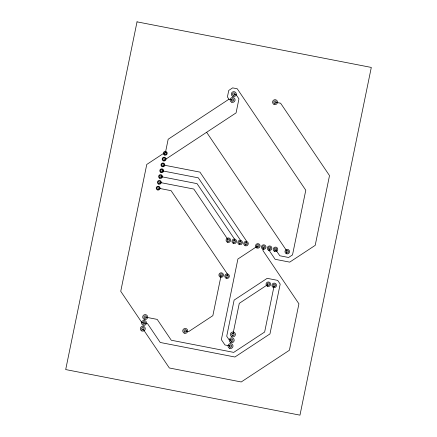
<?xml version="1.0" encoding="UTF-8"?>
<svg xmlns="http://www.w3.org/2000/svg" width="437" height="437" viewBox="0 0 437 437"><rect width="100%" height="100%" fill="white"/><g stroke="black" fill="none" stroke-linecap="round" stroke-linejoin="round"><path stroke-width="0.66" d="M221.188 275.042L212.852 315.667L188.708 331.563L185.222 330.885M227.082 276.189L227.491 274.168L171.085 190.669L158.139 188.15M234.232 241.328L234.647 239.301L197.038 183.638L160.521 176.532M240.121 242.475L240.558 240.366L198.316 177.843L161.712 170.72M246.015 243.622L246.534 241.087L199.944 172.118L162.903 164.907M232.899 334.425L239.279 303.338L268.323 284.214M263.691 247.058L262.965 250.598L298.919 303.819L289.392 350.25L241.224 381.965L169.343 367.981L142.79 328.673M269.58 248.205L269.132 250.406L275.13 259.294L289.72 262.129L315.203 245.354L329.509 175.603L280.609 103.219L275.042 102.132M274.212 285.361L264.642 332.027L233.724 352.38L171.277 340.232L157.2 319.392L145.171 317.054M232.604 99.92L228.972 99.21L168.169 139.245L165.29 153.289L164.044 153.939L163.034 153.742L146.761 164.459L120.738 291.304L141.768 322.43L147.449 323.538L160.242 342.477L234.915 357.007L269.957 333.928L280.183 284.088L277.675 280.374L267.198 278.336L234.128 300.11L226.716 336.233L229.075 339.724L231.708 340.237M257.797 245.911L237.903 259.015L221.357 339.647L224.951 344.962L230.518 346.044M233.795 94.108L236.007 94.539L238.946 98.888L236.073 112.893L165.486 159.368L164.099 159.101M159.33 182.344L193.799 189.046L228.338 240.181M228.972 99.21L227.426 96.921L228.759 90.432L232.637 87.875L237.247 88.777L305.785 190.226L292.517 254.891L288.595 257.475L279.806 255.765L275.474 249.352M206.625 132.285L287.256 251.646M137.027 21.85L65.697 369.565L299.973 415.15L371.303 67.435L137.027 21.85M227.819 241.284A1.235 1.218 -9 0 0 229.567 240.071A1.235 1.218 -9 0 0 227.633 239.186A1.235 1.218 -9 0 0 227.819 241.284M227.371 242.224A2.283 2.251 -9 0 0 230.616 239.979A2.283 2.251 -9 0 0 227.032 238.34A2.283 2.251 -9 0 0 227.371 242.224M273.693 286.464A1.235 1.218 -9 0 0 275.447 285.252A1.235 1.218 -9 0 0 273.507 284.367A1.235 1.218 -9 0 0 273.693 286.464M229.463 348.267A2.485 2.447 -9 0 0 232.997 345.825A2.485 2.447 -9 0 0 229.092 344.045A2.485 2.447 -9 0 0 229.463 348.267M230.654 342.461A2.485 2.447 -9 0 0 234.188 340.013A2.485 2.447 -9 0 0 230.288 338.233A2.485 2.447 -9 0 0 230.654 342.461M141.735 330.896A2.485 2.447 -9 0 0 145.27 328.449A2.485 2.447 -9 0 0 141.364 326.674A2.485 2.447 -9 0 0 141.735 330.896M164.754 154.419A1.262 1.245 -9 0 0 166.546 153.174A1.262 1.245 -9 0 0 164.569 152.273A1.262 1.245 -9 0 0 164.754 154.419M273.988 104.356A2.485 2.447 -9 0 0 277.517 101.914A2.485 2.447 -9 0 0 273.617 100.133A2.485 2.447 -9 0 0 273.988 104.356M229.993 347.158A1.245 1.224 -9 0 0 231.757 345.935A1.245 1.224 -9 0 0 229.807 345.044A1.245 1.224 -9 0 0 229.993 347.158M274.512 103.247A1.245 1.224 -9 0 0 276.277 102.023A1.245 1.224 -9 0 0 274.327 101.133A1.245 1.224 -9 0 0 274.512 103.247M142.26 329.788A1.245 1.224 -9 0 0 144.03 328.564A1.245 1.224 -9 0 0 142.08 327.674A1.245 1.224 -9 0 0 142.26 329.788M157.32 189.871A1.923 1.895 -9 0 0 160.051 187.981A1.923 1.895 -9 0 0 157.036 186.604A1.923 1.895 -9 0 0 157.32 189.871M157.604 189.281A1.262 1.245 -9 0 0 159.396 188.041A1.262 1.245 -9 0 0 157.413 187.134A1.262 1.245 -9 0 0 157.604 189.281M158.516 184.059A1.923 1.895 -9 0 0 161.248 182.169A1.923 1.895 -9 0 0 158.227 180.792A1.923 1.895 -9 0 0 158.516 184.059M158.795 183.469A1.262 1.245 -9 0 0 160.587 182.229A1.262 1.245 -9 0 0 158.604 181.322A1.262 1.245 -9 0 0 158.795 183.469M159.707 178.252A1.923 1.895 -9 0 0 162.438 176.357A1.923 1.895 -9 0 0 159.418 174.98A1.923 1.895 -9 0 0 159.707 178.252M159.986 177.657A1.262 1.245 -9 0 0 161.777 176.417A1.262 1.245 -9 0 0 159.8 175.516A1.262 1.245 -9 0 0 159.986 177.657M160.898 172.44A1.923 1.895 -9 0 0 163.629 170.55A1.923 1.895 -9 0 0 160.614 169.174A1.923 1.895 -9 0 0 160.898 172.44M161.177 171.85A1.262 1.245 -9 0 0 162.968 170.605A1.262 1.245 -9 0 0 160.991 169.703A1.262 1.245 -9 0 0 161.177 171.85M162.089 166.628A1.923 1.895 -9 0 0 164.82 164.738A1.923 1.895 -9 0 0 161.805 163.362A1.923 1.895 -9 0 0 162.089 166.628M162.367 166.038A1.262 1.245 -9 0 0 164.165 164.798A1.262 1.245 -9 0 0 162.182 163.891A1.262 1.245 -9 0 0 162.367 166.038M163.28 160.821A1.923 1.895 -9 0 0 166.011 158.926A1.923 1.895 -9 0 0 162.996 157.549A1.923 1.895 -9 0 0 163.28 160.821M163.564 160.226A1.262 1.245 -9 0 0 165.355 158.986A1.262 1.245 -9 0 0 163.372 158.085A1.262 1.245 -9 0 0 163.564 160.226M164.476 155.009A1.923 1.895 -9 0 0 167.207 153.114A1.923 1.895 -9 0 0 164.186 151.737A1.923 1.895 -9 0 0 164.476 155.009M231.845 336.648A2.485 2.447 -9 0 0 235.379 334.201A2.485 2.447 -9 0 0 231.479 332.42A2.485 2.447 -9 0 0 231.845 336.648M232.375 335.534A1.245 1.224 -9 0 0 234.139 334.31A1.245 1.224 -9 0 0 232.189 333.426A1.245 1.224 -9 0 0 232.375 335.534M231.184 341.346A1.245 1.224 -9 0 0 232.948 340.123A1.245 1.224 -9 0 0 230.998 339.232A1.245 1.224 -9 0 0 231.184 341.346M232.741 96.331A2.485 2.447 -9 0 0 236.275 93.884A2.485 2.447 -9 0 0 232.375 92.109A2.485 2.447 -9 0 0 232.741 96.331M233.271 95.222A1.245 1.224 -9 0 0 235.035 93.999A1.245 1.224 -9 0 0 233.085 93.108A1.245 1.224 -9 0 0 233.271 95.222M231.55 102.143A2.485 2.447 -9 0 0 235.084 99.696A2.485 2.447 -9 0 0 231.184 97.915A2.485 2.447 -9 0 0 231.55 102.143M232.08 101.029A1.245 1.224 -9 0 0 233.844 99.811A1.245 1.224 -9 0 0 231.894 98.92A1.245 1.224 -9 0 0 232.08 101.029M184.168 333.114A2.485 2.447 -9 0 0 187.702 330.667A2.485 2.447 -9 0 0 183.802 328.886A2.485 2.447 -9 0 0 184.168 333.114M184.698 332A1.245 1.224 -9 0 0 186.462 330.776A1.245 1.224 -9 0 0 184.512 329.886A1.245 1.224 -9 0 0 184.698 332M144.117 319.278A2.485 2.447 -9 0 0 147.651 316.83A2.485 2.447 -9 0 0 143.751 315.05A2.485 2.447 -9 0 0 144.117 319.278M144.647 318.163A1.245 1.224 -9 0 0 146.411 316.94A1.245 1.224 -9 0 0 144.461 316.049A1.245 1.224 -9 0 0 144.647 318.163M142.926 325.09A2.485 2.447 -9 0 0 146.461 322.643A2.485 2.447 -9 0 0 142.56 320.862A2.485 2.447 -9 0 0 142.926 325.09M143.456 323.975A1.245 1.224 -9 0 0 145.221 322.752A1.245 1.224 -9 0 0 143.27 321.861A1.245 1.224 -9 0 0 143.456 323.975M233.265 243.371A2.283 2.251 -9 0 0 236.51 241.12A2.283 2.251 -9 0 0 232.921 239.487A2.283 2.251 -9 0 0 233.265 243.371M233.708 242.431A1.235 1.218 -9 0 0 235.461 241.219A1.235 1.218 -9 0 0 233.522 240.334A1.235 1.218 -9 0 0 233.708 242.431M239.154 244.518A2.283 2.251 -9 0 0 242.398 242.267A2.283 2.251 -9 0 0 238.815 240.634A2.283 2.251 -9 0 0 239.154 244.518M239.602 243.578A1.235 1.218 -9 0 0 241.355 242.366A1.235 1.218 -9 0 0 239.416 241.481A1.235 1.218 -9 0 0 239.602 243.578M245.048 245.665A2.283 2.251 -9 0 0 248.292 243.414A2.283 2.251 -9 0 0 244.709 241.781A2.283 2.251 -9 0 0 245.048 245.665M245.49 244.725A1.235 1.218 -9 0 0 247.244 243.507A1.235 1.218 -9 0 0 245.31 242.628A1.235 1.218 -9 0 0 245.49 244.725M256.83 247.954A2.283 2.251 -9 0 0 260.075 245.709A2.283 2.251 -9 0 0 256.492 244.075A2.283 2.251 -9 0 0 256.83 247.954M257.273 247.014A1.235 1.218 -9 0 0 259.026 245.802A1.235 1.218 -9 0 0 257.093 244.917A1.235 1.218 -9 0 0 257.273 247.014M262.724 249.101A2.283 2.251 -9 0 0 265.964 246.856A2.283 2.251 -9 0 0 262.38 245.223A2.283 2.251 -9 0 0 262.724 249.101M263.167 248.161A1.235 1.218 -9 0 0 264.92 246.949A1.235 1.218 -9 0 0 262.981 246.064A1.235 1.218 -9 0 0 263.167 248.161M268.613 250.248A2.283 2.251 -9 0 0 271.858 248.003A2.283 2.251 -9 0 0 268.274 246.364A2.283 2.251 -9 0 0 268.613 250.248M269.061 249.308A1.235 1.218 -9 0 0 270.814 248.096A1.235 1.218 -9 0 0 268.875 247.211A1.235 1.218 -9 0 0 269.061 249.308M274.507 251.395A2.283 2.251 -9 0 0 277.752 249.15A2.283 2.251 -9 0 0 274.168 247.511A2.283 2.251 -9 0 0 274.507 251.395M274.949 250.456A1.235 1.218 -9 0 0 276.703 249.243A1.235 1.218 -9 0 0 274.769 248.358A1.235 1.218 -9 0 0 274.949 250.456M286.29 253.689A2.283 2.251 -9 0 0 289.534 251.439A2.283 2.251 -9 0 0 285.951 249.806A2.283 2.251 -9 0 0 286.29 253.689M286.732 252.75A1.235 1.218 -9 0 0 288.486 251.532A1.235 1.218 -9 0 0 286.552 250.652A1.235 1.218 -9 0 0 286.732 252.75M226.109 278.232A2.283 2.251 -9 0 0 229.354 275.987A2.283 2.251 -9 0 0 225.771 274.349A2.283 2.251 -9 0 0 226.109 278.232M226.557 277.293A1.235 1.218 -9 0 0 228.311 276.08A1.235 1.218 -9 0 0 226.371 275.195A1.235 1.218 -9 0 0 226.557 277.293M220.221 277.085A2.283 2.251 -9 0 0 223.465 274.84A2.283 2.251 -9 0 0 219.882 273.207A2.283 2.251 -9 0 0 220.221 277.085M220.663 276.146A1.235 1.218 -9 0 0 222.417 274.933A1.235 1.218 -9 0 0 220.483 274.048A1.235 1.218 -9 0 0 220.663 276.146M273.245 287.404A2.283 2.251 -9 0 0 276.49 285.159A2.283 2.251 -9 0 0 272.906 283.52A2.283 2.251 -9 0 0 273.245 287.404M267.357 286.257A2.283 2.251 -9 0 0 270.596 284.012A2.283 2.251 -9 0 0 267.012 282.378A2.283 2.251 -9 0 0 267.357 286.257M267.799 285.317A1.235 1.218 -9 0 0 269.553 284.105A1.235 1.218 -9 0 0 267.613 283.22A1.235 1.218 -9 0 0 267.799 285.317"/></g></svg>
